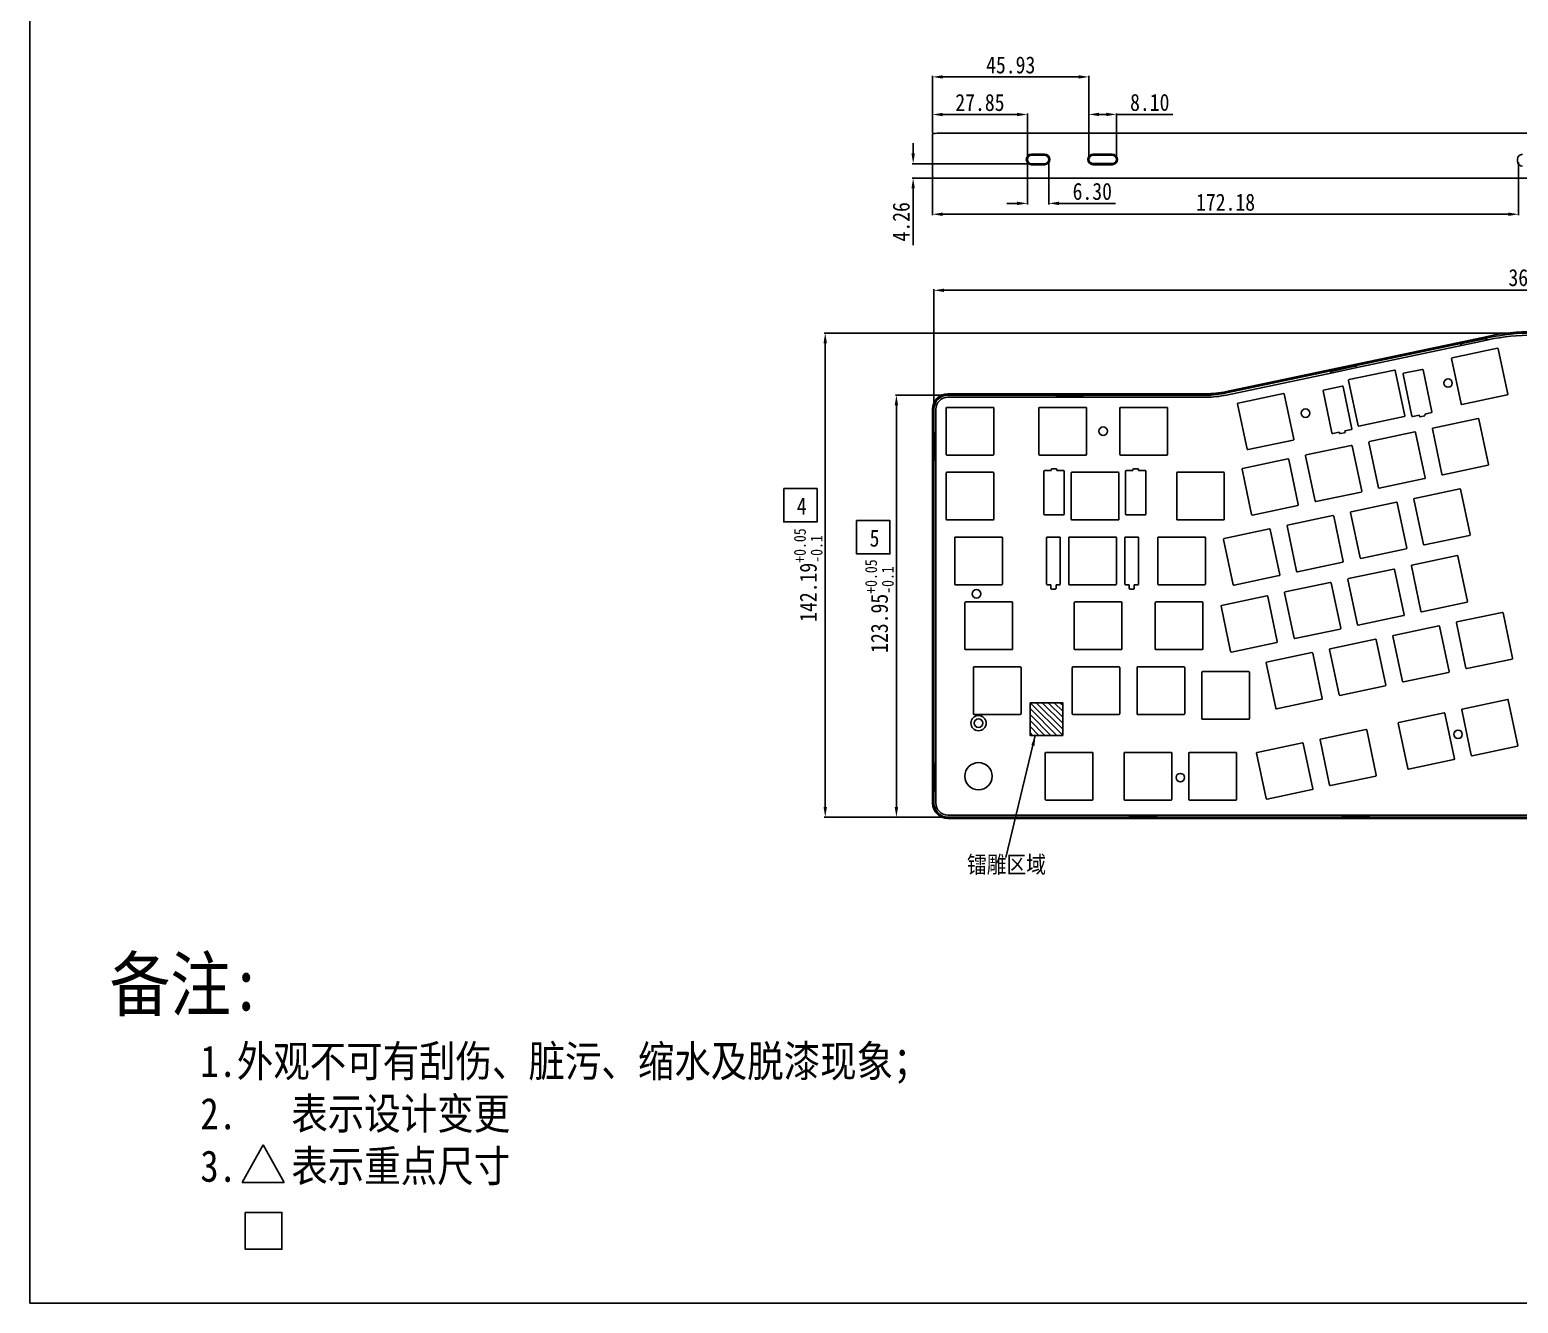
# Model space of a CAD drawing. Header units: millimetres. Extents: x 207 to 1122, y -188 to 518.
# Drawn here: x 206.9 to 644.2, y -188.3 to 185.7 of the extents above; entities that cross this region are included whole.
import ezdxf

# ---------------------------------------------------------------- set-up
doc = ezdxf.new("R2010")
doc.units = ezdxf.units.MM
doc.header["$PDMODE"] = 3
doc.header["$PDSIZE"] = 8
doc.layers.get('0').update_dxf_attribs({"linetype": 'CONTINUOUS'})
doc.layers.get('Defpoints').update_dxf_attribs({"linetype": 'CONTINUOUS'})
for name, color, linetype in [('图框', 7, 'CONTINUOUS'), ('文字说明', 7, 'CONTINUOUS'), ('标注尺寸', 2, 'CONTINUOUS')]:
    doc.layers.add(name, color=color, linetype=linetype)
doc.styles.get("Standard").update_dxf_attribs({"font": '', "width": 0.85, "height": 5})
doc.styles.get('Standard').set_extended_font_data('SimSun')
doc.dimstyles.get("Standard").update_dxf_attribs({"dimtxt": 5, "dimasz": 3, "dimexe": 0.3, "dimexo": 0.3, "dimgap": 1, "dimtad": 1, "dimzin": 1, "dimdsep": 46, "dimtxsty": 'Standard', "dimcen": 0.09, "dimclrd": 3, "dimclre": 3, "dimclrt": 3, "dimadec": 0, "dimazin": 2, "dimtp": 0.01, "dimtm": 0.01, "dimtfac": 1, "dimtofl": 0, "dimtmove": 0, "dimatfit": 3, "dimfxl": 0, "dimtolj": 1, "dimarcsym": 0})

# ---------------------------------------------------------------- blocks, each defined once
blk = doc.blocks.new('*D31')
at = {"layer": 'Defpoints', "color": 0}
for p in [(472.16, 160.82), (472.16, 155.16), (500.01, 147.64)]:
    blk.add_point(p, dxfattribs=at)
at = {"layer": '标注尺寸', "color": 3, "lineweight": -2}
for p, q in [((472.16, 155.46), (472.16, 161.12)), ((497.01, 160.82), (475.16, 160.82)), ((500.01, 147.94), (500.01, 161.12))]:
    blk.add_line(p, q, dxfattribs=at)
at = {"layer": '标注尺寸', "color": 3}
for points in [[(475.16, 161.32), (475.16, 160.32), (472.16, 160.82)], [(497.01, 161.32), (497.01, 160.32), (500.01, 160.82)]]:
    blk.add_solid(points, dxfattribs=at)
at = {"layer": '标注尺寸', "color": 3, "insert": (486.08, 164.32), "char_height": 5, "attachment_point": 5}
blk.add_mtext('\\A1;27.85', dxfattribs=at)
blk = doc.blocks.new('*D32')
at = {"layer": 'Defpoints', "color": 0}
for p in [(501.26, 146.38), (466.46, 142.12), (472.66, 142.12)]:
    blk.add_point(p, dxfattribs=at)
at = {"layer": '标注尺寸', "color": 3, "lineweight": -2}
for p, q in [((466.46, 149.38), (466.46, 152.38)), ((500.96, 146.38), (466.16, 146.38)), ((472.36, 142.12), (466.16, 142.12)), ((466.46, 139.12), (466.46, 122.49))]:
    blk.add_line(p, q, dxfattribs=at)
at = {"layer": '标注尺寸', "color": 3}
for points in [[(465.96, 149.38), (466.96, 149.38), (466.46, 146.38)], [(465.96, 139.12), (466.96, 139.12), (466.46, 142.12)]]:
    blk.add_solid(points, dxfattribs=at)
at = {"layer": '标注尺寸', "color": 3, "insert": (462.96, 129.3), "char_height": 5, "attachment_point": 5, "rotation": 90}
blk.add_mtext('\\A1;4.26', dxfattribs=at)
blk = doc.blocks.new('*D33')
at = {"layer": 'Defpoints', "color": 0}
for p in [(500.01, 147.64), (506.31, 147.64), (506.31, 134.72)]:
    blk.add_point(p, dxfattribs=at)
at = {"layer": '标注尺寸', "color": 3, "lineweight": -2}
for p, q in [((500.01, 147.34), (500.01, 134.42)), ((506.31, 147.34), (506.31, 134.42)), ((497.01, 134.72), (494.01, 134.72)), ((509.31, 134.72), (525.87, 134.72))]:
    blk.add_line(p, q, dxfattribs=at)
at = {"layer": '标注尺寸', "color": 3}
for points in [[(497.01, 135.22), (497.01, 134.22), (500.01, 134.72)], [(509.31, 135.22), (509.31, 134.22), (506.31, 134.72)]]:
    blk.add_solid(points, dxfattribs=at)
at = {"layer": '标注尺寸', "color": 3, "insert": (519.09, 138.22), "char_height": 5, "attachment_point": 5}
blk.add_mtext('\\A1;6.30', dxfattribs=at)
blk = doc.blocks.new('*D34')
at = {"layer": 'Defpoints', "color": 0}
for p in [(472.16, 171.86), (472.16, 155.16), (518.08, 147.64)]:
    blk.add_point(p, dxfattribs=at)
at = {"layer": '标注尺寸', "color": 3, "lineweight": -2}
for p, q in [((472.16, 155.46), (472.16, 172.16)), ((515.08, 171.86), (475.16, 171.86)), ((518.08, 147.94), (518.08, 172.16))]:
    blk.add_line(p, q, dxfattribs=at)
at = {"layer": '标注尺寸', "color": 3}
for points in [[(475.16, 172.36), (475.16, 171.36), (472.16, 171.86)], [(515.08, 172.36), (515.08, 171.36), (518.08, 171.86)]]:
    blk.add_solid(points, dxfattribs=at)
at = {"layer": '标注尺寸', "color": 3, "insert": (495.12, 175.36), "char_height": 5, "attachment_point": 5}
blk.add_mtext('\\A1;45.93', dxfattribs=at)
blk = doc.blocks.new('*D35')
at = {"layer": 'Defpoints', "color": 0}
for p in [(518.08, 160.85), (518.08, 147.64), (526.18, 147.64)]:
    blk.add_point(p, dxfattribs=at)
at = {"layer": '标注尺寸', "color": 3, "lineweight": -2}
for p, q in [((518.08, 147.94), (518.08, 161.15)), ((521.08, 160.85), (523.18, 160.85)), ((526.18, 147.94), (526.18, 161.15)), ((526.18, 160.85), (542.77, 160.85))]:
    blk.add_line(p, q, dxfattribs=at)
at = {"layer": '标注尺寸', "color": 3}
for points in [[(521.08, 161.35), (521.08, 160.35), (518.08, 160.85)], [(523.18, 161.35), (523.18, 160.35), (526.18, 160.85)]]:
    blk.add_solid(points, dxfattribs=at)
at = {"layer": '标注尺寸', "color": 3, "insert": (535.98, 164.35), "char_height": 5, "attachment_point": 5}
blk.add_mtext('\\A1;8.10', dxfattribs=at)
blk = doc.blocks.new('*D37')
at = {"layer": 'Defpoints', "color": 0}
for p in [(841.97, 109.19), (841.97, 79.09), (472.56, 74.29)]:
    blk.add_point(p, dxfattribs=at)
at = {"layer": '标注尺寸', "color": 3, "lineweight": -2}
for p, q in [((472.56, 74.59), (472.56, 109.49)), ((841.97, 79.39), (841.97, 109.49)), ((475.56, 109.19), (838.97, 109.19))]:
    blk.add_line(p, q, dxfattribs=at)
at = {"layer": '标注尺寸', "color": 3}
for points in [[(475.56, 109.69), (475.56, 108.69), (472.56, 109.19)], [(838.97, 109.69), (838.97, 108.69), (841.97, 109.19)]]:
    blk.add_solid(points, dxfattribs=at)
at = {"layer": '标注尺寸', "color": 3, "insert": (657.26, 112.89), "char_height": 5, "attachment_point": 5}
blk.add_mtext('\\A1;369.41%%P0.1', dxfattribs=at)
blk = doc.blocks.new('*D38')
at = {"layer": 'Defpoints', "color": 0}
for p in [(461.54, 78.39), (476.66, 78.39), (476.66, -45.55)]:
    blk.add_point(p, dxfattribs=at)
at = {"layer": '标注尺寸', "color": 3, "lineweight": -2}
for p, q in [((476.36, 78.39), (461.24, 78.39)), ((461.54, -42.55), (461.54, 75.39)), ((476.36, -45.55), (461.24, -45.55))]:
    blk.add_line(p, q, dxfattribs=at)
at = {"layer": '标注尺寸', "color": 3}
for points in [[(461.04, 75.39), (462.04, 75.39), (461.54, 78.39)], [(461.04, -42.55), (462.04, -42.55), (461.54, -45.55)]]:
    blk.add_solid(points, dxfattribs=at)
at = {"layer": '标注尺寸', "color": 3, "insert": (456.53, 16.42), "char_height": 5, "attachment_point": 5, "rotation": 90}
blk.add_mtext('\\A1;123.95{\\H0.7x;\\S+0.05^ -0.1;}', dxfattribs=at)
blk = doc.blocks.new('*D39')
at = {"layer": 'Defpoints', "color": 0}
for p in [(648.66, 96.64), (440.63, -45.55), (476.66, -45.55)]:
    blk.add_point(p, dxfattribs=at)
at = {"layer": '标注尺寸', "color": 3, "lineweight": -2}
for p, q in [((648.36, 96.64), (440.33, 96.64)), ((440.63, 93.64), (440.63, -42.55)), ((476.36, -45.55), (440.33, -45.55))]:
    blk.add_line(p, q, dxfattribs=at)
at = {"layer": '标注尺寸', "color": 3}
for points in [[(440.13, 93.64), (441.13, 93.64), (440.63, 96.64)], [(440.13, -42.55), (441.13, -42.55), (440.63, -45.55)]]:
    blk.add_solid(points, dxfattribs=at)
at = {"layer": '标注尺寸', "color": 3, "insert": (435.62, 25.54), "char_height": 5, "attachment_point": 5, "rotation": 90}
blk.add_mtext('\\A1;142.19{\\H0.7x;\\S+0.05^ -0.1;}', dxfattribs=at)
blk = doc.blocks.new('*D65')
at = {"layer": 'Defpoints', "color": 0}
for p in [(644.34, 147.12), (472.16, 142.62), (472.16, 131.53)]:
    blk.add_point(p, dxfattribs=at)
at = {"layer": '标注尺寸', "color": 3, "lineweight": -2}
for p, q in [((644.34, 146.82), (644.34, 131.23)), ((472.16, 142.32), (472.16, 131.23)), ((641.34, 131.53), (475.16, 131.53))]:
    blk.add_line(p, q, dxfattribs=at)
at = {"layer": '标注尺寸', "color": 3}
for points in [[(475.16, 132.03), (475.16, 131.03), (472.16, 131.53)], [(641.34, 132.03), (641.34, 131.03), (644.34, 131.53)]]:
    blk.add_solid(points, dxfattribs=at)
at = {"layer": '标注尺寸', "color": 3, "insert": (558.25, 135.03), "char_height": 5, "attachment_point": 5}
blk.add_mtext('\\A1;172.18', dxfattribs=at)

msp = doc.modelspace()

# ---------------------------------------------------------------- hatches: boundary and pattern name
at = {"layer": '标注尺寸'}
h = msp.add_hatch(dxfattribs=at)
h.set_pattern_fill('ANSI31', color=256, scale=10)
h.set_pattern_definition([(315, (442.5814, 173.6103), (-0.8838835, -0.8838835), [])])
h.paths.add_polyline_path([(500.792, -11.949), (510.394, -11.949), (510.394, -21.551), (500.792, -21.551)])

# ---------------------------------------------------------------- linework, layer by layer
at = {"color": 7, "linetype": 'Continuous'}
for p, q in [((472.159, 142.622), (472.159, 155.16)), ((837.868, 155.373), (476.659, 155.373)), ((501.265, 149.193), (505.053, 149.193)), ((501.265, 148.893), (505.053, 148.893)), ((519.334, 149.187), (524.934, 149.187)), ((519.334, 148.887), (524.934, 148.887)), ((505.053, 146.381), (501.265, 146.381)), ((505.053, 146.081), (501.265, 146.081)), ((524.934, 146.387), (519.334, 146.387)), ((524.934, 146.087), (519.334, 146.087)), ((644.036, 147.122), (644.036, 147.682)), ((472.659, 142.122), (841.868, 142.122)), ((558.522, 79.442), (635.2, 95.642)), ((558.523, 79.033), (635.283, 95.251)), ((596.426, 86.428), (635.022, 94.583)), ((638.116, 92.17), (624.81, 89.359)), ((634.411, 94.941), (627.691, 93.521)), ((635.407, 94.664), (635.082, 94.595)), ((641.164, 78.709), (638.353, 92.016)), ((624.655, 89.122), (627.467, 75.815)), ((589.635, 84.993), (558.524, 78.42)), ((596.256, 86.88), (589.536, 85.46)), ((596.43, 86.407), (589.639, 84.973)), ((607.844, 85.774), (594.538, 82.963)), ((610.892, 72.314), (608.081, 85.62)), ((610.396, 84.579), (613.001, 72.251)), ((616.03, 85.973), (610.551, 84.816)), ((618.871, 73.491), (616.267, 85.819)), ((476.658, 78.794), (552.321, 78.794)), ((575.255, 78.889), (561.95, 76.078)), ((578.304, 65.428), (575.492, 78.735)), ((586.915, 79.617), (589.519, 67.289)), ((592.548, 81.012), (587.069, 79.854)), ((595.39, 68.53), (592.785, 80.858)), ((594.383, 82.726), (597.195, 69.42)), ((476.159, 74.594), (476.159, 60.994)), ((489.959, 74.794), (476.359, 74.794)), ((508.906, 77.794), (476.633, 77.79)), ((476.659, 78.394), (552.404, 78.394)), ((490.159, 60.994), (490.159, 74.594)), ((503.404, 60.994), (503.404, 74.594)), ((503.604, 74.794), (517.204, 74.794)), ((508.9, 78.27), (516.017, 78.27)), ((516.011, 77.772), (508.906, 77.772)), ((552.529, 77.794), (516.011, 77.794)), ((517.404, 74.594), (517.404, 60.994)), ((527.204, 74.594), (527.204, 60.994)), ((541.004, 74.794), (527.404, 74.794)), ((541.204, 60.994), (541.204, 74.594)), ((561.795, 75.841), (564.606, 62.534)), ((627.704, 75.661), (641.01, 78.472)), ((472.159, 74.294), (472.159, -41.451)), ((472.559, -41.451), (472.559, 74.294)), ((473.159, -41.451), (473.159, 74.294)), ((597.432, 69.265), (610.738, 72.077)), ((613.238, 72.096), (615.156, 72.502)), ((615.156, 72.502), (615.203, 72.206)), ((615.445, 72.052), (616.717, 72.32)), ((616.819, 72.853), (618.717, 73.254)), ((616.875, 72.507), (616.819, 72.853)), ((632.469, 71.506), (619.163, 68.695)), ((635.517, 58.046), (632.706, 71.352)), ((472.659, 59.359), (472.659, 67.187)), ((473.159, 67.325), (473.047, 67.325)), ((589.756, 67.135), (591.675, 67.54)), ((591.675, 67.54), (591.721, 67.245)), ((591.963, 67.09), (593.235, 67.359)), ((593.338, 67.892), (595.235, 68.293)), ((593.393, 67.546), (593.338, 67.892)), ((613.83, 67.569), (600.525, 64.757)), ((616.879, 54.108), (614.068, 67.414)), ((619.008, 68.458), (621.82, 55.152)), ((564.843, 62.38), (578.149, 65.191)), ((595.192, 63.631), (581.886, 60.819)), ((598.24, 50.17), (595.429, 63.476)), ((600.37, 64.52), (603.181, 51.214)), ((473.159, 59.325), (472.856, 59.325)), ((476.359, 60.794), (489.959, 60.794)), ((517.204, 60.794), (503.604, 60.794)), ((527.404, 60.794), (541.004, 60.794)), ((576.553, 59.693), (563.248, 56.881)), ((579.602, 46.232), (576.79, 59.538)), ((581.731, 60.582), (584.543, 47.276)), ((622.057, 54.997), (635.363, 57.809)), ((476.159, 41.944), (476.159, 55.544)), ((476.359, 55.744), (489.959, 55.744)), ((490.159, 55.544), (490.159, 41.944)), ((504.854, 43.437), (504.854, 56.037)), ((505.054, 56.237), (507.004, 56.237)), ((507.004, 56.237), (507.004, 56.537)), ((507.204, 56.737), (508.504, 56.737)), ((508.704, 56.537), (508.704, 56.237)), ((508.704, 56.237), (510.654, 56.237)), ((510.854, 56.037), (510.854, 43.437)), ((512.904, 55.544), (512.904, 41.944)), ((513.104, 55.744), (526.704, 55.744)), ((526.904, 41.944), (526.904, 55.544)), ((528.854, 43.437), (528.854, 56.037)), ((529.054, 56.237), (531.004, 56.237)), ((531.004, 56.237), (531.004, 56.537)), ((531.204, 56.737), (532.504, 56.737)), ((532.704, 56.537), (532.704, 56.237)), ((532.704, 56.237), (534.654, 56.237)), ((534.854, 56.037), (534.854, 43.437)), ((543.884, 41.944), (543.884, 55.544)), ((544.084, 55.744), (557.684, 55.744)), ((557.884, 55.544), (557.884, 41.944)), ((563.093, 56.644), (565.904, 43.338)), ((603.418, 51.06), (616.724, 53.871)), ((584.78, 47.122), (598.085, 49.933)), ((627.063, 50.894), (613.758, 48.083)), ((630.112, 37.433), (627.3, 50.739)), ((566.141, 43.184), (579.447, 45.995)), ((594.964, 43.907), (597.775, 30.601)), ((608.425, 46.956), (595.119, 44.145)), ((611.473, 33.495), (608.662, 46.801)), ((613.603, 47.845), (616.414, 34.539)), ((489.959, 41.744), (476.359, 41.744)), ((510.654, 43.237), (505.054, 43.237)), ((526.704, 41.744), (513.104, 41.744)), ((534.654, 43.237), (529.054, 43.237)), ((557.684, 41.744), (544.084, 41.744)), ((576.326, 39.97), (579.137, 26.663)), ((589.786, 43.018), (576.48, 40.207)), ((592.835, 29.557), (590.023, 42.864)), ((478.664, 22.894), (478.664, 36.494)), ((478.864, 36.694), (492.464, 36.694)), ((492.664, 36.494), (492.664, 22.894)), ((505.684, 22.894), (505.684, 36.494)), ((505.884, 36.694), (509.484, 36.694)), ((509.684, 36.494), (509.684, 22.894)), ((512.184, 22.894), (512.184, 36.494)), ((512.384, 36.694), (525.984, 36.694)), ((526.184, 36.494), (526.184, 22.894)), ((528.684, 22.894), (528.684, 36.494)), ((528.884, 36.694), (532.484, 36.694)), ((532.684, 36.494), (532.684, 22.894)), ((538.354, 22.894), (538.354, 36.494)), ((538.554, 36.694), (552.154, 36.694)), ((552.354, 36.494), (552.354, 22.894)), ((557.687, 36.032), (560.498, 22.725)), ((571.148, 39.08), (557.842, 36.269)), ((574.196, 25.619), (571.385, 38.926)), ((616.651, 34.385), (629.957, 37.196)), ((598.012, 30.447), (611.318, 33.258)), ((626.305, 31.263), (612.999, 28.452)), ((629.353, 17.802), (626.542, 31.109)), ((579.374, 26.509), (592.68, 29.32)), ((607.666, 27.325), (594.361, 24.514)), ((610.715, 13.864), (607.903, 27.171)), ((612.844, 28.215), (615.656, 14.908)), ((492.464, 22.694), (478.864, 22.694)), ((506.934, 22.694), (505.884, 22.694)), ((506.934, 21.644), (506.934, 22.694)), ((508.434, 22.694), (508.434, 21.644)), ((509.484, 22.694), (508.434, 22.694)), ((525.984, 22.694), (512.384, 22.694)), ((529.934, 22.694), (528.884, 22.694)), ((529.934, 21.644), (529.934, 22.694)), ((531.434, 22.694), (531.434, 21.644)), ((532.484, 22.694), (531.434, 22.694)), ((552.154, 22.694), (538.554, 22.694)), ((560.735, 22.571), (574.041, 25.382)), ((589.028, 23.387), (575.722, 20.576)), ((592.076, 9.927), (589.265, 23.233)), ((594.206, 24.277), (597.017, 10.97)), ((481.864, 17.644), (495.464, 17.644)), ((508.234, 21.444), (507.134, 21.444)), ((513.984, 17.644), (527.584, 17.644)), ((531.234, 21.444), (530.134, 21.444)), ((537.784, 17.644), (551.384, 17.644)), ((570.389, 19.449), (557.084, 16.638)), ((573.438, 5.989), (570.626, 19.295)), ((575.567, 20.339), (578.379, 7.032)), ((615.893, 14.754), (629.198, 17.565)), ((481.664, 3.844), (481.664, 17.444)), ((495.664, 17.444), (495.664, 3.844)), ((513.784, 3.844), (513.784, 17.444)), ((527.784, 17.444), (527.784, 3.844)), ((537.584, 3.844), (537.584, 17.444)), ((551.584, 17.444), (551.584, 3.844)), ((556.929, 16.401), (559.74, 3.095)), ((597.254, 10.816), (610.56, 13.627)), ((639.538, 14.588), (626.232, 11.777)), ((642.586, 1.128), (639.775, 14.434)), ((578.616, 6.878), (591.921, 9.689)), ((620.899, 10.65), (607.593, 7.839)), ((623.947, -2.81), (621.136, 10.496)), ((626.077, 11.54), (628.888, -1.766)), ((559.977, 2.94), (573.283, 5.751)), ((602.261, 6.712), (588.955, 3.901)), ((605.309, -6.748), (602.498, 6.558)), ((607.439, 7.602), (610.25, -5.704)), ((495.464, 3.644), (481.864, 3.644)), ((527.584, 3.644), (513.984, 3.644)), ((551.384, 3.644), (537.784, 3.644)), ((583.622, 2.774), (570.316, -0.037)), ((586.67, -10.686), (583.859, 2.62)), ((588.8, 3.664), (591.611, -9.642)), ((629.125, -1.921), (642.431, 0.891)), ((484.169, -15.206), (484.169, -1.606)), ((484.369, -1.406), (497.969, -1.406)), ((498.169, -1.606), (498.169, -15.206)), ((513.184, -15.206), (513.184, -1.606)), ((513.384, -1.406), (526.984, -1.406)), ((527.184, -1.606), (527.184, -15.206)), ((532.234, -15.206), (532.234, -1.606)), ((532.434, -1.406), (546.034, -1.406)), ((546.234, -1.606), (546.234, -15.206)), ((551.284, -16.616), (551.284, -3.016)), ((551.484, -2.816), (565.084, -2.816)), ((565.284, -3.016), (565.284, -16.616)), ((570.161, -0.274), (572.973, -13.58)), ((610.487, -5.859), (623.793, -3.047)), ((591.848, -9.797), (605.154, -6.985)), ((573.21, -13.735), (586.516, -10.923)), ((641.088, -11.008), (627.782, -13.819)), ((644.137, -24.469), (641.325, -11.162)), ((497.969, -15.406), (484.369, -15.406)), ((526.984, -15.406), (513.384, -15.406)), ((546.034, -15.406), (532.434, -15.406)), ((565.084, -16.816), (551.484, -16.816)), ((622.45, -14.946), (609.144, -17.757)), ((625.498, -28.407), (622.687, -15.1)), ((627.628, -14.056), (630.439, -27.363)), ((599.482, -19.799), (586.176, -22.61)), ((602.53, -33.259), (599.719, -19.953)), ((608.989, -17.994), (611.801, -31.301)), ((580.843, -23.737), (567.537, -26.548)), ((583.892, -37.197), (581.08, -23.891)), ((586.021, -22.847), (588.833, -36.153)), ((630.676, -27.517), (643.982, -24.706)), ((472.659, -37.829), (472.659, -29.878)), ((472.899, -29.83), (473.159, -29.83)), ((505.287, -26.751), (505.287, -40.351)), ((519.087, -26.551), (505.487, -26.551)), ((519.287, -40.351), (519.287, -26.751)), ((528.434, -26.751), (528.434, -40.351)), ((542.234, -26.551), (528.634, -26.551)), ((542.434, -40.351), (542.434, -26.751)), ((547.484, -26.751), (547.484, -40.351)), ((561.284, -26.551), (547.684, -26.551)), ((561.484, -40.351), (561.484, -26.751)), ((567.383, -26.785), (570.194, -40.091)), ((612.038, -31.455), (625.344, -28.644)), ((589.07, -36.308), (602.376, -33.496)), ((473.159, -37.83), (472.668, -37.83)), ((570.431, -40.246), (583.737, -37.434)), ((505.487, -40.551), (519.087, -40.551)), ((528.634, -40.551), (542.234, -40.551)), ((547.684, -40.551), (561.284, -40.551)), ((837.868, -45.551), (476.659, -45.551)), ((476.659, -45.951), (837.868, -45.951)), ((476.682, -44.955), (728.459, -44.951)), ((529.959, -44.967), (529.959, -45.095)), ((537.833, -45.475), (530.084, -45.475)), ((530.459, -44.973), (537.459, -44.973)), ((537.959, -44.959), (537.959, -45.095)), ((592.459, -44.967), (592.459, -45.095)), ((600.333, -45.475), (592.584, -45.475)), ((592.959, -44.973), (599.959, -44.973)), ((600.459, -44.959), (600.459, -45.095))]:
    msp.add_line(p, q, dxfattribs=at)
at = {"linetype": 'Continuous'}
msp.add_lwpolyline([(500.792, -11.949), (510.394, -11.949), (510.394, -21.551), (500.792, -21.551)], close=True, dxfattribs=at)
at = {"color": 7, "linetype": 'Continuous'}
for centre, radius in [((623.61, 81.951), 1.25), ((581.749, 73.106), 1.25), ((522.304, 67.794), 1.25), ((485.084, 20.044), 1.25), ((485.669, -17.936), 2.25), ((485.669, -17.936), 1.25), ((626.563, -21.231), 1.25), ((485.664, -33.551), 4), ((544.959, -33.951), 1.25)]:
    msp.add_circle(centre, radius, dxfattribs=at)
for centre, radius, start, end in [((501.265, 147.637), 1.556, 90, 270), ((501.265, 147.637), 1.256, 90, 270), ((505.053, 147.637), 1.556, 270, 90), ((505.053, 147.637), 1.256, 270, 90), ((519.334, 147.637), 1.55, 90, 270), ((519.334, 147.637), 1.25, 90, 270), ((524.934, 147.637), 1.55, 270, 90), ((524.934, 147.637), 1.25, 270, 90), ((645.486, 147.682), 1.45, 90, 180), ((645.486, 147.122), 1.45, 180, 270), ((472.659, 142.622), 0.5, 180, 270), ((648.637, 32.046), 65, 77.98941, 101.93), ((648.637, 32.046), 64.6, 77.98941, 101.93), ((634.217, 93.864), 1.095, 75.6129, 79.7573), ((648.637, 32.046), 64, 77.98941, 101.93), ((638.157, 91.974), 0.2, 11.93, 101.93), ((624.851, 89.163), 0.2, 101.93053, 191.93), ((596.058, 85.788), 1.109, 75.71491, 79.76581), ((607.885, 85.579), 0.2, 11.93, 101.93), ((610.592, 84.62), 0.2, 101.93, 191.93), ((616.071, 85.777), 0.2, 11.93, 101.93), ((476.659, 74.294), 4.5, 90, 180), ((552.321, 108.794), 30, 270, 281.93), ((552.404, 107.994), 29.6, 270, 281.93), ((575.297, 78.693), 0.2, 11.93, 101.93), ((587.11, 79.659), 0.2, 101.93, 191.93), ((592.589, 80.816), 0.2, 11.93, 101.93), ((594.579, 82.767), 0.2, 101.77463, 191.93), ((476.659, 74.294), 4.1, 90, 180), ((476.659, 74.294), 3.5, 90, 180), ((476.359, 74.594), 0.2, 90, 180), ((489.959, 74.594), 0.2, 0, 90), ((503.604, 74.594), 0.2, 90, 180), ((517.204, 74.594), 0.2, 0, 90), ((527.404, 74.594), 0.2, 90, 180), ((541.004, 74.594), 0.2, 0, 90), ((552.529, 106.794), 29, 270, 281.93), ((561.99, 75.882), 0.2, 101.77463, 191.92984), ((627.662, 75.857), 0.2, 191.93, 281.93), ((640.968, 78.668), 0.2, 281.93053, 11.93), ((610.697, 72.272), 0.2, 281.77463, 11.92966), ((613.197, 72.292), 0.2, 191.93, 281.93), ((615.404, 72.247), 0.2, 191.63151, 281.93), ((616.676, 72.516), 0.2, 281.93, 12.24398), ((618.676, 73.45), 0.2, 281.93, 11.93), ((632.51, 71.311), 0.2, 11.93, 101.93), ((589.715, 67.331), 0.2, 191.93, 281.93), ((591.922, 67.286), 0.2, 191.63151, 281.93), ((593.194, 67.555), 0.2, 281.93, 12.24398), ((595.194, 68.488), 0.2, 281.93, 11.93), ((597.391, 69.461), 0.2, 191.93, 281.93), ((613.872, 67.373), 0.2, 11.93, 101.93), ((619.204, 68.499), 0.2, 101.77463, 191.92963), ((564.802, 62.576), 0.2, 191.93, 281.93), ((578.108, 65.387), 0.2, 281.77465, 11.92985), ((595.233, 63.435), 0.2, 11.93, 101.93), ((600.566, 64.561), 0.2, 101.77463, 191.93), ((476.359, 60.994), 0.2, 180, 270), ((489.959, 60.994), 0.2, 270, 0), ((503.604, 60.994), 0.2, 180, 270), ((517.204, 60.994), 0.2, 270, 0), ((527.404, 60.994), 0.2, 180, 270), ((541.004, 60.994), 0.2, 270, 0), ((563.289, 56.686), 0.2, 101.77463, 191.92985), ((576.595, 59.497), 0.2, 11.93, 101.93), ((581.927, 60.624), 0.2, 101.77463, 191.93), ((635.322, 58.005), 0.2, 281.77465, 11.93), ((476.359, 55.544), 0.2, 90, 180), ((489.959, 55.544), 0.2, 0, 90), ((505.054, 56.037), 0.2, 90, 180), ((507.204, 56.537), 0.2, 90, 180), ((508.504, 56.537), 0.2, 0, 90), ((510.654, 56.037), 0.2, 0, 90), ((513.104, 55.544), 0.2, 90, 180), ((526.704, 55.544), 0.2, 0, 90), ((529.054, 56.037), 0.2, 90, 180), ((531.204, 56.537), 0.2, 90, 180), ((532.504, 56.537), 0.2, 0, 90), ((534.654, 56.037), 0.2, 0, 90), ((544.084, 55.544), 0.2, 90, 180), ((557.684, 55.544), 0.2, 0, 90), ((616.683, 54.067), 0.2, 281.77465, 11.92964), ((622.015, 55.193), 0.2, 191.93, 281.93), ((598.045, 50.129), 0.2, 281.77465, 11.92964), ((603.377, 51.255), 0.2, 191.93, 281.93), ((627.105, 50.698), 0.2, 11.93, 101.93), ((579.406, 46.191), 0.2, 281.77465, 11.92985), ((584.738, 47.317), 0.2, 191.93, 281.93), ((595.16, 43.949), 0.2, 101.77463, 191.93), ((608.466, 46.76), 0.2, 11.93, 101.93), ((613.798, 47.887), 0.2, 101.77463, 191.93), ((476.359, 41.944), 0.2, 180, 270), ((489.959, 41.944), 0.2, 270, 0), ((505.054, 43.437), 0.2, 180, 270), ((510.654, 43.437), 0.2, 270, 0), ((513.104, 41.944), 0.2, 180, 270), ((526.704, 41.944), 0.2, 270, 0), ((529.054, 43.437), 0.2, 180, 270), ((534.654, 43.437), 0.2, 270, 0), ((544.084, 41.944), 0.2, 180, 270), ((557.684, 41.944), 0.2, 270, 0), ((566.1, 43.379), 0.2, 191.93, 281.93), ((576.521, 40.011), 0.2, 101.77463, 191.93), ((589.828, 42.822), 0.2, 11.93, 101.93), ((478.864, 36.494), 0.2, 90, 180), ((492.464, 36.494), 0.2, 0, 90), ((505.884, 36.494), 0.2, 90, 180), ((509.484, 36.494), 0.2, 0, 90), ((512.384, 36.494), 0.2, 90, 180), ((525.984, 36.494), 0.2, 0, 90), ((528.884, 36.494), 0.2, 90, 180), ((532.484, 36.494), 0.2, 0, 90), ((538.554, 36.494), 0.2, 90, 180), ((552.154, 36.494), 0.2, 0, 90), ((557.883, 36.073), 0.2, 101.77463, 191.93), ((571.189, 38.884), 0.2, 11.93, 101.93), ((629.916, 37.392), 0.2, 281.77465, 11.93), ((611.277, 33.454), 0.2, 281.77465, 11.92963), ((616.61, 34.58), 0.2, 191.93, 281.93), ((626.346, 31.067), 0.2, 11.93, 101.93), ((579.333, 26.705), 0.2, 191.93, 281.93), ((592.639, 29.516), 0.2, 281.77465, 11.92985), ((597.971, 30.643), 0.2, 191.93, 281.93), ((607.708, 27.129), 0.2, 11.93, 101.93), ((613.04, 28.256), 0.2, 101.77463, 191.93), ((478.864, 22.894), 0.2, 180, 270), ((492.464, 22.894), 0.2, 270, 0), ((505.884, 22.894), 0.2, 180, 270), ((509.484, 22.894), 0.2, 270, 0), ((512.384, 22.894), 0.2, 180, 270), ((525.984, 22.894), 0.2, 270, 0), ((528.884, 22.894), 0.2, 180, 270), ((532.484, 22.894), 0.2, 270, 0), ((538.554, 22.894), 0.2, 180, 270), ((552.154, 22.894), 0.2, 270, 0), ((560.694, 22.767), 0.2, 191.93, 281.93), ((574, 25.578), 0.2, 281.77465, 11.93), ((589.069, 23.191), 0.2, 11.93, 101.93), ((594.401, 24.318), 0.2, 101.77463, 191.92985), ((481.864, 17.444), 0.2, 90, 180), ((495.464, 17.444), 0.2, 0, 90), ((507.134, 21.644), 0.2, 180, 270), ((508.234, 21.644), 0.2, 270, 0), ((513.984, 17.444), 0.2, 90, 180), ((527.584, 17.444), 0.2, 0, 90), ((530.134, 21.644), 0.2, 180, 270), ((531.234, 21.644), 0.2, 270, 0), ((537.784, 17.444), 0.2, 90, 180), ((551.384, 17.444), 0.2, 0, 90), ((570.431, 19.253), 0.2, 11.93, 101.93), ((575.763, 20.38), 0.2, 101.77463, 191.93), ((629.158, 17.761), 0.2, 281.77465, 11.92963), ((557.124, 16.442), 0.2, 101.77463, 191.93), ((610.519, 13.823), 0.2, 281.77465, 11.92964), ((615.851, 14.95), 0.2, 191.93, 281.93), ((639.579, 14.393), 0.2, 11.93, 101.93), ((591.88, 9.885), 0.2, 281.77465, 11.93), ((597.213, 11.012), 0.2, 191.93, 281.93), ((620.94, 10.455), 0.2, 11.93, 101.93), ((626.273, 11.581), 0.2, 101.77463, 191.93), ((573.242, 5.947), 0.2, 281.77465, 11.92985), ((578.574, 7.074), 0.2, 191.93, 281.93), ((602.302, 6.517), 0.2, 11.93, 101.93), ((607.634, 7.643), 0.2, 101.77463, 191.92964), ((481.864, 3.844), 0.2, 180, 270), ((495.464, 3.844), 0.2, 270, 0), ((513.984, 3.844), 0.2, 180, 270), ((527.584, 3.844), 0.2, 270, 0), ((537.784, 3.844), 0.2, 180, 270), ((551.384, 3.844), 0.2, 270, 0), ((559.936, 3.136), 0.2, 191.93, 281.93), ((583.663, 2.579), 0.2, 11.93, 101.93), ((588.996, 3.705), 0.2, 101.77463, 191.92985), ((642.39, 1.086), 0.2, 281.77465, 11.93), ((484.369, -1.606), 0.2, 90, 180), ((497.969, -1.606), 0.2, 0, 90), ((513.384, -1.606), 0.2, 90, 180), ((526.984, -1.606), 0.2, 0, 90), ((532.434, -1.606), 0.2, 90, 180), ((546.034, -1.606), 0.2, 0, 90), ((551.484, -3.016), 0.2, 90, 180), ((565.084, -3.016), 0.2, 0, 90), ((570.357, -0.233), 0.2, 101.77463, 191.93), ((623.752, -2.852), 0.2, 281.77465, 11.92964), ((629.084, -1.725), 0.2, 191.93, 281.93), ((605.113, -6.79), 0.2, 281.77465, 11.92963), ((610.446, -5.663), 0.2, 191.93, 281.93), ((586.475, -10.728), 0.2, 281.77465, 11.92983), ((591.807, -9.601), 0.2, 191.93, 281.93), ((641.13, -11.204), 0.2, 11.93, 101.93), ((484.369, -15.206), 0.2, 180, 270), ((497.969, -15.206), 0.2, 270, 0), ((513.384, -15.206), 0.2, 180, 270), ((526.984, -15.206), 0.2, 270, 0), ((532.434, -15.206), 0.2, 180, 270), ((546.034, -15.206), 0.2, 270, 0), ((551.484, -16.616), 0.2, 180, 270), ((565.084, -16.616), 0.2, 270, 0), ((573.168, -13.539), 0.2, 191.93, 281.93), ((622.491, -15.142), 0.2, 11.93, 101.93), ((627.823, -14.015), 0.2, 101.93, 191.93), ((599.523, -19.994), 0.2, 11.93, 101.93), ((609.185, -17.953), 0.2, 101.93, 191.93), ((580.885, -23.932), 0.2, 11.93, 101.93), ((586.217, -22.806), 0.2, 101.93, 191.93), ((643.941, -24.51), 0.2, 281.93, 11.93), ((505.487, -26.751), 0.2, 90, 180), ((519.087, -26.751), 0.2, 0, 90), ((528.634, -26.751), 0.2, 90, 180), ((542.234, -26.751), 0.2, 0, 90), ((547.684, -26.751), 0.2, 90, 180), ((561.284, -26.751), 0.2, 0, 90), ((567.578, -26.744), 0.2, 101.93, 191.93), ((625.302, -28.448), 0.2, 281.93, 11.93), ((630.635, -27.321), 0.2, 191.93, 281.93), ((602.335, -33.301), 0.2, 281.93, 11.93), ((611.996, -31.259), 0.2, 191.93, 281.93), ((583.696, -37.239), 0.2, 281.93, 11.93), ((589.028, -36.112), 0.2, 191.93, 281.93), ((476.659, -41.451), 4.5, 180, 270), ((476.659, -41.451), 4.1, 180, 270), ((476.659, -41.451), 3.5, 180, 270), ((505.487, -40.351), 0.2, 180, 270), ((519.087, -40.351), 0.2, 270, 0), ((528.634, -40.351), 0.2, 180, 270), ((542.234, -40.351), 0.2, 270, 0), ((547.684, -40.351), 0.2, 180, 270), ((561.284, -40.351), 0.2, 270, 0), ((570.39, -40.05), 0.2, 191.93, 281.93)]:
    msp.add_arc(centre, radius, start, end, dxfattribs=at)
for centre, major_axis, ratio, start_param, end_param in [((476.659, 155.16), (4.5, 0), 0.0472171, 7.8539816, 9.424778), ((473.036, 66.825), (0.557, 0.052), 0.8924549, 1.4665185, 2.2273774), ((530.459, -45.095), (0, 0.573), 0.8733111, -4.712389, -3.9874503), ((537.459, -45.095), (0, 0.573), 0.8733111, -2.295735, -1.5707963), ((592.959, -45.095), (0, 0.573), 0.8733111, -4.712389, -3.9874503), ((599.959, -45.095), (0, 0.573), 0.8733111, -2.295735, -1.5707963)]:
    msp.add_ellipse(centre, major_axis=major_axis, ratio=ratio, start_param=start_param, end_param=end_param, dxfattribs=at)
for points in [[(627.691, 93.521), (627.509, 93.374), (627.375, 93.165), (627.289, 92.949)], [(635.082, 94.595), (634.912, 94.744), (634.708, 94.868), (634.489, 94.924)], [(589.536, 85.46), (589.351, 85.311), (589.212, 85.099), (589.124, 84.878)], [(596.939, 86.529), (596.765, 86.681), (596.556, 86.806), (596.332, 86.863)], [(508.9, 78.27), (508.718, 78.155), (508.564, 77.982), (508.466, 77.79)], [(516.451, 77.79), (516.353, 77.982), (516.199, 78.155), (516.017, 78.27)], [(472.659, 59.359), (472.722, 59.337), (472.789, 59.325), (472.856, 59.325)], [(472.663, -29.876), (472.737, -29.845), (472.819, -29.83), (472.899, -29.83)]]:
    msp.add_open_spline(points, degree=3, dxfattribs=at)
at = {"layer": '图框'}
msp.add_lwpolyline([(206.91, -188.328), (1121.67, -188.328), (1121.67, 458.472), (206.91, 458.472)], close=True, dxfattribs=at)
at = {"layer": '文字说明', "color": 1}
for p, q in [((275.447, -141.807), (269.287, -152.895)), ((275.447, -141.807), (281.607, -152.895)), ((269.287, -152.895), (281.607, -152.895))]:
    msp.add_line(p, q, dxfattribs=at)
at = {"layer": '文字说明', "color": 3}
msp.add_lwpolyline([(270.228, -161.673), (281.008, -161.673), (281.008, -172.453), (270.228, -172.453)], close=True, dxfattribs=at)
at = {"layer": '标注尺寸', "color": 1}
for points in [[(428.454, 50.937), (438.254, 50.937), (438.254, 41.137), (428.454, 41.137)], [(449.819, 41.537), (459.619, 41.537), (459.619, 31.737), (449.819, 31.737)]]:
    msp.add_lwpolyline(points, close=True, dxfattribs=at)

# ---------------------------------------------------------------- texts
at = {"color": 2, "linetype": 'Continuous', "insert": (505.476, -56.973), "char_height": 5, "width": 187.425, "attachment_point": 3, "line_spacing_factor": 0.9}
msp.add_mtext('镭雕区域', dxfattribs=at)
at = {"layer": '文字说明', "insert": (230.333, -86.938), "char_height": 15.4, "width": 318.02886, "attachment_point": 1}
msp.add_mtext('备注:\\P   {\\H0.6x;1.外观不可有刮伤、脏污、缩水及脱漆现象；\\P     2.   表示设计变更  \\P     3.   表示重点尺寸\\P     }', dxfattribs=at)
at = {"layer": '标注尺寸', "color": 1, "char_height": 5, "width": 5.95188, "attachment_point": 1}
for s, insert in [('4', (432.294, 48.314)), ('5', (453.659, 38.914))]:
    msp.add_mtext(s, dxfattribs=dict(at, insert=insert))

# ---------------------------------------------------------------- dimensions: what is measured, and where the dimension line sits
at = {"layer": '标注尺寸', "color": 1}
for base, p1, p2, picture, middle in [((472.158588401, 171.86032718), (518.083588398, 147.636735498), (472.158588401, 155.16010157), '*D34', (495.121088399, 175.36032718)), ((472.159, 160.821), (500.009, 147.637), (472.159, 155.16), '*D31', (486.084, 164.321)), ((472.159, 131.526), (644.336, 147.122), (472.159, 142.622), '*D65', (558.247, 135.026)), ((506.309, 134.717), (500.009, 147.637), (506.309, 147.637), '*D33', (519.09, 138.217))]:
    dim = msp.add_linear_dim(base=base, p1=p1, p2=p2, dimstyle='Standard', dxfattribs=at)
    dim.commit()
    dim.dimension.update_dxf_attribs({"geometry": picture, "text_midpoint": middle})
dim = msp.add_linear_dim(base=(518.084, 160.846), p1=(526.184, 147.637), p2=(518.084, 147.637), dimstyle='Standard', dxfattribs=at)
dim.commit()
dim.dimension.update_dxf_attribs({"geometry": '*D35', "text_midpoint": (535.977, 160.846), "dimtype": 160})
dim = msp.add_linear_dim(base=(466.464, 142.122), p1=(501.265, 146.381), p2=(472.659, 142.122), angle=90, dimstyle='Standard', dxfattribs=at)
dim.commit()
dim.dimension.update_dxf_attribs({"geometry": '*D32', "text_midpoint": (462.964, 129.305)})
dim = msp.add_linear_dim(base=(841.968, 109.189), p1=(472.559, 74.294), p2=(841.968, 79.094), text='<>%%P0.1', dimstyle='Standard', dxfattribs=at)
dim.commit()
dim.dimension.update_dxf_attribs({"geometry": '*D37', "text_midpoint": (657.263, 109.189), "dimtype": 160})
for base, p1, p2, picture, middle in [((440.626, -45.551), (648.656, 96.635), (476.659, -45.551), '*D39', (435.621, 25.542)), ((461.536062824, 78.393804144), (476.658588401, -45.551195859), (476.658588401, 78.393804144), '*D38', (456.530941781, 16.421304142))]:
    dim = msp.add_linear_dim(base=base, p1=p1, p2=p2, angle=90, text='<>{\\H0.7x;\\S+0.05^ -0.1;}', dimstyle='Standard', dxfattribs=at)
    dim.commit()
    dim.dimension.update_dxf_attribs({"geometry": picture, "text_midpoint": middle})

# ---------------------------------------------------------------- leaders
msp.add_leader([(502.35, -21.581), (493.705, -57.376)], dimstyle='Standard', override={"dimgap": 1, "dimtad": 0}, dxfattribs=at)

doc.saveas('drawing.dxf')
